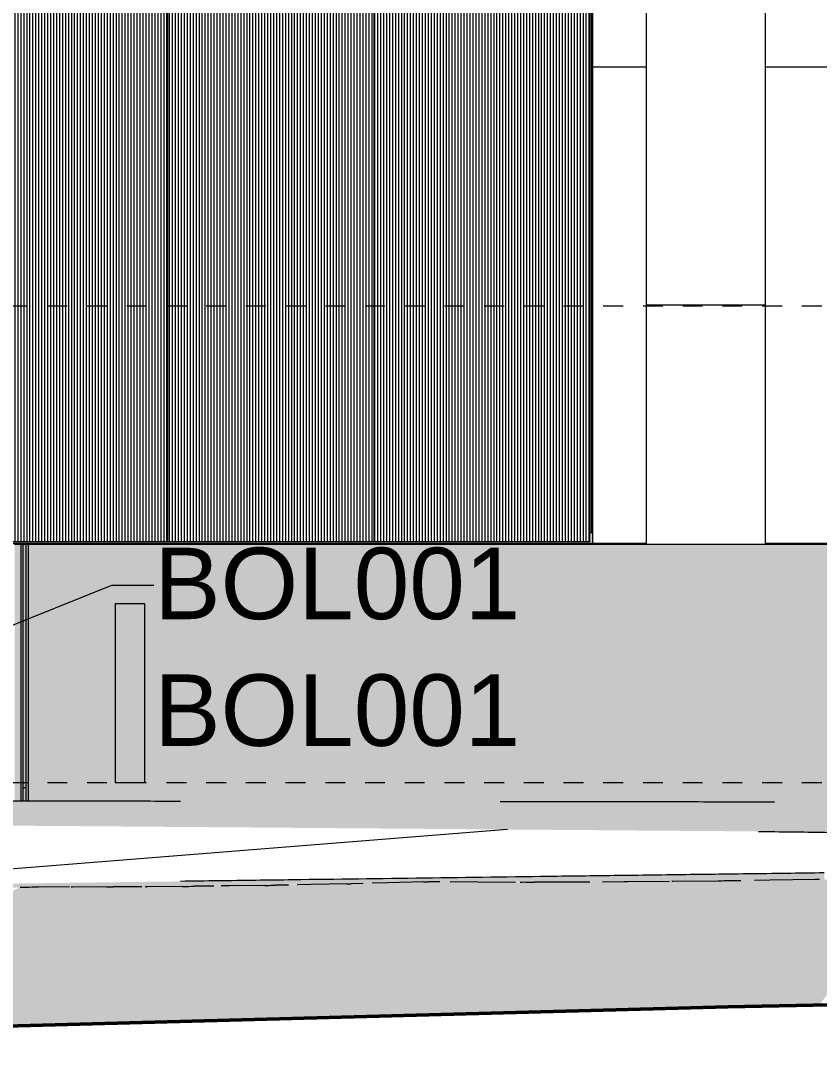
# Model space of a CAD drawing. Header units: metres. Extents: x -4613 to -4328, y -1 to 30.
# Drawn here: x -4578.06 to -4574.04, y 3.88 to 9.08 of the extents above; entities that cross this region are included whole.
import ezdxf

# ---------------------------------------------------------------- set-up
doc = ezdxf.new("R2010")
doc.units = ezdxf.units.M
doc.linetypes.add('AEC_Center', pattern=[0.024, 0.012, -0.004, 0.004, -0.004])
for name, color, linetype, lineweight in [('A-ANNO-IDEN', 131, 'Continuous', 5), ('A-DETL', 90, 'Continuous', 13), ('A-FLOR', 192, 'Continuous', 5), ('A-FLOR-LEVL', 51, 'Continuous', 5), ('A-GLAZ-CURT', 52, 'Continuous', 5), ('A-GLAZ-CWMG', 51, 'Continuous', 5), ('A-WALL', 113, 'Continuous', 5), ('A-WALL-PATT', 111, 'Continuous', 5), ('C-PRKG', 70, 'Continuous', 5), ('C-TOPO', 7, 'Continuous', 5)]:
    doc.layers.add(name, color=color, linetype=linetype, lineweight=lineweight)
doc.styles.add('Arial_2', font='arial.ttf', dxfattribs={"height": 0.36})

# ---------------------------------------------------------------- blocks, each defined once
blk = doc.blocks.new('Bollard_Typical - 150mm Diameter - BOL001 _fixed_-V44-SOUTH WEST')
at = {"layer": 'C-PRKG'}
for points in [[(-4577.5204, 5.24), (-4577.5204, 6.14), (-4577.5893, 6.14), (-4577.5875, 5.24), (-4577.5345, 5.24)], [(-4577.5204, 5.24), (-4577.4397, 5.24), (-4577.4397, 6.14), (-4577.5204, 6.14), (-4577.5204, 5.4273)]]:
    blk.add_hatch(color=256, dxfattribs=at).paths.add_polyline_path(points)
for p, q in [((-4577.5895, 6.14), (-4577.5895, 5.24)), ((-4577.5204, 6.14), (-4577.5895, 6.14)), ((-4577.4395, 6.14), (-4577.5204, 6.14)), ((-4577.4395, 5.24), (-4577.4395, 6.14)), ((-4577.5895, 5.24), (-4577.5204, 5.24)), ((-4577.5204, 5.24), (-4577.4395, 5.24))]:
    blk.add_line(p, q, dxfattribs=at)
blk = doc.blocks.new('System Panel - Danpalon - Multicell - 16mm thk - Light grey-3033195-SOUTH WEST')
at = {"layer": 'A-GLAZ-CURT'}
h = blk.add_hatch(dxfattribs=at)
h.set_pattern_fill('FP_16', color=256, style=0, pattern_type=2)
h.set_pattern_definition([(90, (-4575.741, 11.09), (-0.015, 9e-19), [])])
h.paths.add_polyline_path([(-4576.109, 6.4533), (-4575.1979, 6.4533), (-4575.1979, 15.6811), (-4576.2846, 15.6811), (-4576.2846, 6.4533)])
for p, q in [((-4576.2846, 15.6811), (-4576.2846, 6.4533)), ((-4575.1979, 6.4533), (-4575.1979, 15.6811)), ((-4576.2846, 6.4533), (-4575.1979, 6.4533))]:
    blk.add_line(p, q, dxfattribs=at)
blk = doc.blocks.new('Rectangular Mullion - Frame_Framed Facade_Danpal_DPANMF BT1-V46-SOUTH WEST')
at = {"layer": 'A-GLAZ-CWMG'}
for points in [[(-4575.1884, 6.4455), (-4575.1846, 6.4455), (-4575.1846, 6.4989), (-4575.1979, 6.4989), (-4575.1979, 6.4533), (-4576.2846, 6.4533), (-4576.2846, 6.4455), (-4575.1979, 6.4455)], [(-4575.1884, 6.44), (-4575.1846, 6.44), (-4575.1846, 6.4455), (-4576.2846, 6.4455), (-4576.2846, 6.44), (-4575.4185, 6.44)]]:
    blk.add_hatch(color=256, dxfattribs=at).paths.add_polyline_path(points)
for p, q in [((-4575.1979, 6.4989), (-4575.1846, 6.4989)), ((-4576.2846, 6.4455), (-4575.1846, 6.4455)), ((-4576.2846, 6.44), (-4575.1846, 6.44))]:
    blk.add_line(p, q, dxfattribs=at)
blk = doc.blocks.new('Rectangular Mullion - Frame_Framed Facade_Danpal_DPANMF BT1-3033197-SOUTH WEST')
at = {"layer": 'A-GLAZ-CWMG'}
for points in [[(-4575.1979, 6.5), (-4575.1901, 6.5), (-4575.1901, 15.68), (-4575.1979, 15.68), (-4575.1979, 6.5667)], [(-4575.1884, 6.5), (-4575.1846, 6.5), (-4575.1846, 15.68), (-4575.1901, 15.68), (-4575.1901, 6.5)]]:
    blk.add_hatch(color=256, dxfattribs=at).paths.add_polyline_path(points)
for p, q in [((-4575.1901, 6.5), (-4575.1901, 15.68)), ((-4575.1901, 6.5), (-4575.1979, 6.5)), ((-4575.1846, 6.5), (-4575.1901, 6.5))]:
    blk.add_line(p, q, dxfattribs=at)
blk = doc.blocks.new('System Panel - Danpalon - Multicell - 16mm thk - Light grey-3033198-SOUTH WEST')
at = {"layer": 'A-GLAZ-CURT'}
h = blk.add_hatch(dxfattribs=at)
h.set_pattern_fill('FP_17', color=256, style=0, pattern_type=2)
h.set_pattern_definition([(90, (-4576.805, 11.09), (-0.015, 9e-19), [])])
h.paths.add_polyline_path([(-4577.3246, 6.4533), (-4576.2846, 6.4533), (-4576.2846, 15.6811), (-4576.6843, 15.6804), (-4577.3246, 15.6244), (-4577.3246, 6.5667)])
for p, q in [((-4576.2846, 6.4533), (-4576.2846, 15.6811)), ((-4577.3246, 15.6244), (-4577.3246, 6.4533)), ((-4577.3246, 6.4533), (-4576.2846, 6.4533))]:
    blk.add_line(p, q, dxfattribs=at)
blk = doc.blocks.new('System Panel - Danpalon - Multicell - 16mm thk - Light grey-3245640-SOUTH WEST')
at = {"layer": 'A-GLAZ-CURT'}
h = blk.add_hatch(dxfattribs=at)
h.set_pattern_fill('FP_18', color=256, style=0, pattern_type=2)
h.set_pattern_definition([(90, (-4577.808, 11.09), (-0.015, 9e-19), [])])
h.paths.add_polyline_path([(-4577.4898, 6.4533), (-4577.3246, 6.4533), (-4577.3246, 15.6244), (-4578.0562, 15.5611), (-4578.0599, 15.6027), (-4578.0936, 15.5996), (-4578.0956, 12.5751), (-4578.2457, 12.5751), (-4578.2457, 6.5), (-4578.2913, 6.5), (-4578.2913, 6.4533), (-4577.72, 6.4533)])
for p, q in [((-4577.3246, 6.4533), (-4577.3246, 15.6244)), ((-4578.2913, 6.4533), (-4577.3246, 6.4533))]:
    blk.add_line(p, q, dxfattribs=at)
blk = doc.blocks.new('Rectangular Mullion - Frame_Framed Facade_Danpal_DPANMF BT1-1113569-SOUTH WEST')
at = {"layer": 'A-GLAZ-CWMG'}
for points in [[(-4576.7994, 6.4455), (-4576.2846, 6.4455), (-4576.2846, 6.4533), (-4577.3246, 6.4533), (-4577.3246, 6.4455), (-4577.2597, 6.4455)], [(-4576.2846, 6.44), (-4576.2846, 6.4455), (-4577.3246, 6.4455), (-4577.3246, 6.44), (-4576.3391, 6.44)]]:
    blk.add_hatch(color=256, dxfattribs=at).paths.add_polyline_path(points)
for p, q in [((-4577.3246, 6.4455), (-4576.2846, 6.4455)), ((-4577.3246, 6.44), (-4576.2846, 6.44))]:
    blk.add_line(p, q, dxfattribs=at)
blk = doc.blocks.new('Rectangular Mullion - Frame_Framed Facade_Danpal_DPANMF BT1-3245639-SOUTH WEST')
at = {"layer": 'A-GLAZ-CWMG'}
for points in [[(-4578.3046, 6.4989), (-4578.3041, 6.4989), (-4578.3041, 6.5), (-4578.3046, 6.5)], [(-4577.4898, 6.4455), (-4577.3246, 6.4455), (-4577.3246, 6.4533), (-4578.2913, 6.4533), (-4578.2913, 6.4989), (-4578.3046, 6.4989), (-4578.3046, 6.4455), (-4577.72, 6.4455)], [(-4577.4898, 6.44), (-4577.3246, 6.44), (-4577.3246, 6.4455), (-4578.3046, 6.4455), (-4578.3046, 6.44), (-4577.72, 6.44)]]:
    blk.add_hatch(color=256, dxfattribs=at).paths.add_polyline_path(points)
for p, q in [((-4578.3046, 6.4455), (-4578.3046, 6.4989)), ((-4578.3046, 6.4989), (-4578.2913, 6.4989)), ((-4578.3046, 6.44), (-4578.3046, 6.4455)), ((-4578.3046, 6.4455), (-4577.3246, 6.4455)), ((-4578.0956, 6.44), (-4577.3246, 6.44))]:
    blk.add_line(p, q, dxfattribs=at)

msp = doc.modelspace()

# ---------------------------------------------------------------- hatches: boundary and pattern name
at = {"layer": 'A-FLOR'}
h = msp.add_hatch(color=256, dxfattribs=at)
h.paths.add_polyline_path([(-4558.2969, 5.0999), (-4558.2969, 5.24), (-4558.3119, 5.24), (-4558.3119, 5.1)])
h.paths.add_polyline_path([(-4568.2969, 5.1344), (-4568.2969, 5.24), (-4568.3119, 5.24), (-4568.3119, 5.1345)])
h.paths.add_polyline_path([(-4578.0369, 5.1463), (-4578.0369, 5.24), (-4578.0519, 5.24), (-4578.0519, 5.1463)])
h = msp.add_hatch(color=256, dxfattribs=at)
h.paths.add_polyline_path([(-4558.2969, 5.0999), (-4558.2969, 5.215), (-4558.3119, 5.215), (-4558.3119, 5.1)])
h.paths.add_polyline_path([(-4568.2969, 5.1344), (-4568.2969, 5.215), (-4568.3119, 5.215), (-4568.3119, 5.1345)])
h.paths.add_polyline_path([(-4578.0369, 5.1463), (-4578.0369, 5.215), (-4578.0519, 5.215), (-4578.0519, 5.1463)])
msp.add_hatch(color=256, dxfattribs=at).paths.add_polyline_path([(-4584.766, 4.6466), (-4584.3813, 4.6506), (-4583.9236, 4.6621), (-4583.5597, 4.6568), (-4583.2434, 4.6564), (-4582.8388, 4.6601), (-4582.1754, 4.6714), (-4581.8626, 4.6709), (-4581.4023, 4.6749), (-4580.942, 4.6828), (-4580.6051, 4.6921), (-4580.3183, 4.7002), (-4580.2516, 4.7002), (-4579.7338, 4.6951), (-4579.331, 4.6948), (-4578.9389, 4.698), (-4578.8707, 4.6991), (-4578.2072, 4.7097), (-4577.9123, 4.7144), (-4577.4251, 4.7153), (-4577.0135, 4.7198), (-4576.4003, 4.7302), (-4575.9326, 4.74), (-4575.4185, 4.7388), (-4574.9582, 4.7402), (-4574.3961, 4.7463), (-4574.0173, 4.7532), (-4574.0173, 4.785), (-4579.331, 4.7152), (-4584.2028, 4.731), (-4586.1149, 4.741), (-4586.5668, 4.745), (-4586.5668, 4.7021), (-4586.4627, 4.6927), (-4586.3552, 4.6866), (-4586.1994, 4.6824), (-4585.9665, 4.6829), (-4585.8467, 4.684), (-4585.6487, 4.669), (-4585.4636, 4.6586), (-4585.2416, 4.6524), (-4584.9675, 4.6474), (-4584.7761, 4.6468)])
at = {"layer": 'A-WALL'}
h = msp.add_hatch(color=256, dxfattribs=at)
h.paths.add_polyline_path([(-4551.8046, 5.0775), (-4551.8046, 5.14), (-4551.3094, 5.14), (-4551.3077, 6.04), (-4551.1599, 6.04), (-4551.1599, 5.14), (-4550.9848, 5.14), (-4550.9848, 5.1679), (-4551.0463, 5.17), (-4550.9887, 5.2266), (-4551.0442, 5.2279), (-4551.0463, 5.23), (-4551.0363, 5.24), (-4551.0745, 5.24), (-4551.0745, 7.64), (-4553.0561, 7.64), (-4558.3044, 6.4632), (-4558.2869, 6.4632), (-4558.2869, 5.0999), (-4552.4041, 5.0796)])
h.paths.add_polyline_path([(-4558.3219, 5.1), (-4558.3219, 6.4593), (-4558.408, 6.44), (-4568.2869, 6.44), (-4568.2869, 5.1344), (-4558.331, 5.1)])
h.paths.add_polyline_path([(-4568.3219, 5.1345), (-4568.3219, 6.44), (-4578.0269, 6.44), (-4578.0269, 5.1463), (-4568.5142, 5.1352)])
h.paths.add_polyline_path([(-4550.8244, 5.14), (-4550.8147, 5.14), (-4550.8147, 5.1679), (-4550.8832, 5.1679), (-4550.8832, 5.14), (-4550.8247, 5.14)])
h.paths.add_polyline_path([(-4578.0619, 5.1463), (-4578.0619, 6.44), (-4578.0956, 6.44), (-4578.0956, 5.1464), (-4578.0652, 5.1463)])
h.paths.add_polyline_path([(-4550.8147, 5.2266), (-4550.8147, 5.2279), (-4550.8832, 5.2266)])
h.paths.add_polyline_path([(-4577.5373, 5.24), (-4577.5893, 5.24), (-4577.5875, 6.14), (-4577.4397, 6.14), (-4577.4397, 5.24), (-4577.5345, 5.24)])
h.paths.add_polyline_path([(-4550.8147, 5.2866), (-4550.8147, 5.2879), (-4550.8832, 5.2866)])
h.paths.add_polyline_path([(-4550.8147, 5.3466), (-4550.8147, 5.3479), (-4550.8832, 5.3466)])
h.paths.add_polyline_path([(-4550.8147, 5.4066), (-4550.8147, 5.4079), (-4550.8832, 5.4066)])
h.paths.add_polyline_path([(-4550.8147, 5.5266), (-4550.8147, 5.5279), (-4550.8832, 5.5266)])
h.paths.add_polyline_path([(-4550.8147, 5.7066), (-4550.8147, 5.7079), (-4550.8832, 5.7066)])
h.paths.add_polyline_path([(-4550.8147, 5.8266), (-4550.8147, 5.8279), (-4550.8832, 5.8266)])
h.paths.add_polyline_path([(-4550.8147, 5.8866), (-4550.8147, 5.8879), (-4550.8832, 5.8866)])
h.paths.add_polyline_path([(-4550.8147, 5.9466), (-4550.8147, 5.9479), (-4550.8832, 5.9466)])
h.paths.add_polyline_path([(-4550.8147, 6.0666), (-4550.8147, 6.0679), (-4550.8832, 6.0666)])
h.paths.add_polyline_path([(-4550.8147, 6.1266), (-4550.8147, 6.1279), (-4550.8832, 6.1266)])
h.paths.add_polyline_path([(-4550.8147, 6.1866), (-4550.8147, 6.1879), (-4550.8832, 6.1866)])
h.paths.add_polyline_path([(-4550.8147, 6.3066), (-4550.8147, 6.3079), (-4550.8832, 6.3066)])
h.paths.add_polyline_path([(-4550.8147, 6.3666), (-4550.8147, 6.3679), (-4550.8832, 6.3666)])
h.paths.add_polyline_path([(-4550.8147, 6.5466), (-4550.8147, 6.5479), (-4550.8832, 6.5466)])
h.paths.add_polyline_path([(-4550.8147, 6.6066), (-4550.8147, 6.6079), (-4550.8832, 6.6066)])
h.paths.add_polyline_path([(-4550.8147, 6.6666), (-4550.8147, 6.6679), (-4550.8832, 6.6666)])
h.paths.add_polyline_path([(-4550.8147, 6.7866), (-4550.8147, 6.7879), (-4550.8832, 6.7866)])
h.paths.add_polyline_path([(-4550.8147, 6.8466), (-4550.8147, 6.8479), (-4550.8832, 6.8466)])
h.paths.add_polyline_path([(-4550.8147, 6.9666), (-4550.8147, 6.9679), (-4550.8832, 6.9666)])
h.paths.add_polyline_path([(-4550.8147, 7.0266), (-4550.8147, 7.0279), (-4550.8832, 7.0266)])
h.paths.add_polyline_path([(-4550.8147, 7.0866), (-4550.8147, 7.0879), (-4550.8832, 7.0866)])
h.paths.add_polyline_path([(-4550.8147, 7.1466), (-4550.8147, 7.1479), (-4550.8832, 7.1466)])
h.paths.add_polyline_path([(-4550.8147, 7.2066), (-4550.8147, 7.2079), (-4550.8832, 7.2066)])
at = {"layer": 'A-WALL-PATT'}
h = msp.add_hatch(dxfattribs=at)
h.set_pattern_fill('FP_2', color=256, style=0, pattern_type=2)
h.set_pattern_definition([(90, (-4536.517, 7.64), (-6, 4e-16), [1.2, -1.2]), (90, (-4535.317, 7.64), (-6, 4e-16), [1.2, -1.2]), (90, (-4534.117, 7.64), (-6, 4e-16), [1.2, -1.2]), (90, (-4535.317, 8.84), (-6, 4e-16), [1.2, -1.2]), (90, (-4534.117, 8.84), (-6, 4e-16), [1.2, -1.2]), (180, (-4535.317, 8.84), (-3e-16, -2.4), [1.2, -4.8]), (180, (-4534.117, 10.04), (-3e-16, -2.4), [1.2, -4.8]), (90, (-4534.117, 7.64), (-6, 4e-16), [1.2, -1.2]), (90, (-4532.917, 7.64), (-6, 4e-16), [1.2, -1.2]), (90, (-4532.317, 7.64), (-6, 4e-16), [1.2, -1.2]), (90, (-4532.917, 8.84), (-6, 4e-16), [1.2, -1.2]), (90, (-4532.317, 8.84), (-6, 4e-16), [1.2, -1.2]), (180, (-4532.917, 8.84), (-3e-16, -2.4), [1.2, -4.8]), (180, (-4532.317, 10.04), (-3e-16, -2.4), [0.6, -5.4]), (90, (-4537.117, 7.64), (-6, 4e-16), [1.2, -1.2]), (90, (-4536.517, 7.64), (-6, 4e-16), [1.2, -1.2]), (90, (-4537.117, 8.84), (-6, 4e-16), [1.2, -1.2]), (90, (-4536.517, 8.84), (-6, 4e-16), [1.2, -1.2]), (180, (-4537.117, 8.84), (-3e-16, -2.4), [1.2, -4.8]), (180, (-4536.517, 10.04), (-3e-16, -2.4), [0.6, -5.4]), (90, (-4536.517, 7.64), (-6, 4e-16), [1.2, -1.2]), (90, (-4538.317, 7.64), (-6, 4e-16), [1.2, -1.2])])
h.paths.add_polyline_path([(-4575.1846, 6.44), (-4558.408, 6.44), (-4553.0561, 7.64), (-4550.9566, 7.64), (-4550.9561, 7.7075), (-4541.4712, 7.7062), (-4541.4711, 7.64), (-4538.5136, 7.64), (-4538.5136, 15.5996), (-4538.5493, 15.6027), (-4538.5532, 15.5604), (-4558.305, 17.2884), (-4575.1846, 15.8117), (-4575.1846, 6.5667)])
for points in [[(-4578.0519, 5.1463), (-4578.0519, 6.44), (-4578.0619, 6.44), (-4578.0619, 5.1463)], [(-4578.0369, 5.1463), (-4578.0369, 6.44), (-4578.0519, 6.44), (-4578.0519, 5.1463)], [(-4578.0269, 5.1463), (-4578.0269, 6.44), (-4578.0369, 6.44), (-4578.0369, 5.1463)]]:
    msp.add_hatch(color=256, dxfattribs=at).paths.add_polyline_path(points)
at = {"layer": 'C-TOPO'}
for points in [[(-4569.3088, 4.94), (-4568.6484, 4.9408), (-4568.6484, 5.1357), (-4580.2834, 5.1495), (-4580.2834, 4.96), (-4579.7913, 4.9766), (-4579.3431, 4.9917), (-4578.6853, 5.0128), (-4578.281, 5.0244), (-4574.4979, 4.9951), (-4573.1091, 4.98), (-4569.4348, 4.9413)], [(-4576.9831, 4.0437), (-4576.8817, 4.0464), (-4576.035, 4.7398), (-4576.4006, 4.7299), (-4576.9266, 4.1103)], [(-4576.8817, 4.0464), (-4576.6115, 4.0537), (-4576.0112, 4.7402), (-4576.035, 4.7398), (-4576.8038, 4.1103)], [(-4576.6115, 4.0537), (-4576.5402, 4.0556), (-4576.0049, 4.7403), (-4576.0112, 4.7402), (-4576.5692, 4.102)], [(-4576.5402, 4.0556), (-4576.337, 4.0611), (-4575.987, 4.7406), (-4576.0049, 4.7403), (-4576.4975, 4.1103)], [(-4576.337, 4.0611), (-4576.2073, 4.0645), (-4575.5389, 4.7375), (-4575.9871, 4.7404), (-4576.3117, 4.1103)], [(-4576.2073, 4.0645), (-4576.0004, 4.0701), (-4575.5204, 4.7379), (-4575.5389, 4.7375), (-4576.1619, 4.1103)], [(-4576.0004, 4.0701), (-4575.5242, 4.0829), (-4575.4774, 4.7389), (-4575.5206, 4.7375), (-4575.9715, 4.1103)], [(-4575.5242, 4.0829), (-4575.3919, 4.0864), (-4575.0273, 4.7395), (-4575.4774, 4.7389), (-4575.5222, 4.1103)], [(-4575.3919, 4.0864), (-4575.1599, 4.0926), (-4575.0074, 4.7398), (-4575.0273, 4.7395), (-4575.3786, 4.1103)], [(-4575.1599, 4.0926), (-4575.025, 4.0962), (-4574.5525, 4.7439), (-4575.0074, 4.7398), (-4575.1557, 4.1103)], [(-4575.025, 4.0962), (-4574.7826, 4.1027), (-4574.5339, 4.7443), (-4574.5525, 4.7439), (-4575.0173, 4.1067)], [(-4574.7826, 4.1027), (-4574.628, 4.1069), (-4574.522, 4.7445), (-4574.5341, 4.7439), (-4574.7796, 4.1103)], [(-4574.628, 4.1069), (-4574.4915, 4.1105), (-4574.0617, 4.7522), (-4574.522, 4.7445), (-4574.6274, 4.1103)], [(-4574.4915, 4.1105), (-4574.1789, 4.1165), (-4574.0424, 4.7526), (-4574.0617, 4.7522), (-4574.4804, 4.127)], [(-4574.1789, 4.1165), (-4574.0417, 4.1191), (-4573.5774, 4.7639), (-4574.0425, 4.7522), (-4574.1421, 4.2879)], [(-4579.5473, 3.975), (-4579.0666, 3.9878), (-4578.0076, 4.7144), (-4578.0681, 4.7131), (-4579.4911, 4.003)], [(-4579.0666, 3.9878), (-4578.8207, 3.9944), (-4577.977, 4.7146), (-4578.0076, 4.7144), (-4579.0445, 4.003)], [(-4578.8207, 3.9944), (-4578.7223, 3.9971), (-4577.6307, 4.7142), (-4577.977, 4.7146), (-4578.8107, 4.003)], [(-4578.7223, 3.9971), (-4578.4768, 4.0037), (-4577.6002, 4.7146), (-4577.6307, 4.7142), (-4578.7133, 4.003)], [(-4578.4768, 4.0037), (-4578.377, 4.0063), (-4577.2494, 4.7166), (-4577.6002, 4.7146), (-4578.3453, 4.1103)], [(-4578.377, 4.0063), (-4577.8911, 4.0194), (-4577.1905, 4.7178), (-4577.2494, 4.7166), (-4578.212, 4.1103)], [(-4577.8911, 4.0194), (-4577.7912, 4.022), (-4576.8359, 4.7223), (-4577.191, 4.7173), (-4577.7999, 4.1103)], [(-4577.7912, 4.022), (-4577.5446, 4.0287), (-4576.8083, 4.7226), (-4576.8359, 4.7223), (-4577.72, 4.0743)], [(-4577.5446, 4.0287), (-4577.2989, 4.0353), (-4576.7804, 4.7228), (-4576.8085, 4.7223), (-4577.4898, 4.0803)], [(-4577.2989, 4.0353), (-4577.199, 4.0379), (-4576.4225, 4.7299), (-4576.7807, 4.7225), (-4577.2597, 4.0873)], [(-4577.199, 4.0379), (-4576.9831, 4.0437), (-4576.4003, 4.7302), (-4576.4225, 4.7299), (-4577.1178, 4.1103)]]:
    msp.add_hatch(color=256, dxfattribs=at).paths.add_polyline_path(points)

# ---------------------------------------------------------------- linework, layer by layer
at = {"layer": 'A-ANNO-IDEN'}
for p, q in [((-4579.0352, 5.6596), (-4577.6058, 6.2346)), ((-4577.6058, 6.2346), (-4577.3935, 6.2346))]:
    msp.add_line(p, q, dxfattribs=at)
at = {"layer": 'A-DETL', "lineweight": 50}
for p, q in [((-4560.0052, 4.3893), (-4574.5025, 4.1103)), ((-4574.5025, 4.1103), (-4583.2194, 3.8765))]:
    msp.add_line(p, q, dxfattribs=at)
at = {"layer": 'A-FLOR'}
for p, q in [((-4578.0519, 5.24), (-4578.0369, 5.24)), ((-4578.0519, 5.215), (-4578.0369, 5.215)), ((-4579.2541, 4.715), (-4575.6131, 5.0049))]:
    msp.add_line(p, q, dxfattribs=at)
for points, knots in [([(-4574.3488, 4.9937), (-4574.2386, 4.9925), (-4573.3872, 4.9829), (-4571.7224, 4.965), (-4570.1137, 4.9483), (-4569.3088, 4.94)], [-0.5374275, -0.5374275, -0.5374275, -0.5374275, -0.5, -0.25, 0, 0, 0, 0]), ([(-4575.1716, 4.77), (-4575.2356, 4.7692), (-4575.7468, 4.7625), (-4576.2548, 4.7558), (-4576.6944, 4.75)], [-0.7857143, -0.7857143, -0.7857143, -0.7857143, -0.75, -0.5, -0.5, -0.5, -0.5])]:
    msp.add_open_spline(points, degree=3, knots=knots, dxfattribs=at)
for points in [[(-4574.0173, 4.785), (-4574.1458, 4.7833), (-4574.2742, 4.7817), (-4574.4026, 4.78)], [(-4577.07, 4.745), (-4577.1334, 4.7441), (-4577.1968, 4.7433), (-4577.26, 4.7424)], [(-4576.6944, 4.75), (-4576.82, 4.7483), (-4576.9452, 4.7466), (-4577.07, 4.745)], [(-4574.7875, 4.775), (-4574.9157, 4.7733), (-4575.0437, 4.7717), (-4575.1716, 4.77)], [(-4574.4026, 4.78), (-4574.531, 4.7783), (-4574.6593, 4.7767), (-4574.7875, 4.775)]]:
    msp.add_open_spline(points, degree=3, dxfattribs=at)
at = {"layer": 'A-FLOR-LEVL', "linetype": 'AEC_Center'}
for p, q in [((-4612.1304, 7.64), (-4477.3218, 7.64)), ((-4612.1304, 5.24), (-4477.3218, 5.24))]:
    msp.add_line(p, q, dxfattribs=at)
at = {"layer": 'A-WALL'}
for p, q in [((-4575.1846, 15.8117), (-4575.1846, 6.44)), ((-4578.0619, 5.1463), (-4578.0619, 6.44)), ((-4578.0519, 5.1463), (-4578.0519, 6.44)), ((-4578.0369, 5.1463), (-4578.0369, 6.44)), ((-4578.0269, 6.44), (-4578.0269, 5.1463)), ((-4575.1846, 6.44), (-4558.408, 6.44))]:
    msp.add_line(p, q, dxfattribs=at)
at = {"layer": 'C-TOPO'}
for p, q in [((-4576.0049, 4.7403), (-4576.0112, 4.7402)), ((-4575.987, 4.7406), (-4576.0049, 4.7403)), ((-4575.9538, 4.7402), (-4575.987, 4.7406)), ((-4575.5389, 4.7375), (-4575.549, 4.7376)), ((-4575.5204, 4.7379), (-4575.5389, 4.7375)), ((-4575.0273, 4.7395), (-4575.1352, 4.7391)), ((-4575.0074, 4.7398), (-4575.0273, 4.7395)), ((-4574.797, 4.7413), (-4575.0074, 4.7398)), ((-4574.5339, 4.7443), (-4574.5525, 4.7439)), ((-4574.522, 4.7445), (-4574.5339, 4.7443)), ((-4574.4377, 4.7457), (-4574.522, 4.7445)), ((-4574.0424, 4.7526), (-4574.0617, 4.7522)), ((-4577.8189, 4.7141), (-4577.977, 4.7146)), ((-4577.4548, 4.7152), (-4577.6002, 4.7146)), ((-4577.0919, 4.7188), (-4577.1905, 4.7178)), ((-4576.7152, 4.7239), (-4576.7804, 4.7228)), ((-4576.3392, 4.7317), (-4576.4003, 4.7302))]:
    msp.add_line(p, q, dxfattribs=at)
at = {"layer": 'C-TOPO', "flags": 128}
for points in [[(-4576.035, 4.7398), (-4576.2179, 4.7347), (-4576.2938, 4.7328)], [(-4575.5721, 4.7376), (-4575.7632, 4.7386), (-4575.9026, 4.7397)], [(-4575.1977, 4.7389), (-4575.2525, 4.7388), (-4575.4774, 4.7389)], [(-4574.5525, 4.7439), (-4574.78, 4.7414), (-4574.7847, 4.7414)], [(-4574.0617, 4.7522), (-4574.2919, 4.7479), (-4574.3691, 4.7467)], [(-4577.6307, 4.7142), (-4577.8042, 4.7141), (-4577.8099, 4.7141)], [(-4577.2494, 4.7166), (-4577.4251, 4.7153), (-4577.4373, 4.7153)], [(-4576.8359, 4.7223), (-4577.0135, 4.7198), (-4577.0544, 4.7193)], [(-4576.4225, 4.7299), (-4576.6017, 4.7261), (-4576.6729, 4.7247)]]:
    msp.add_lwpolyline(points, dxfattribs=at)
at = {"layer": 'C-TOPO'}
for centre, major_axis, ratio, start_param, end_param in [((-4574.1306, 7.3501), (12.6089, 0.6473), 0.201383, 4.550438, 4.552347), ((-4574.115, 7.3145), (12.6216, 0.5804), 0.200055, 4.591618, 4.59504), ((-4574.2218, 7.3497), (12.5742, 1.0787), 0.192314, 4.385062, 4.390113), ((-4574.1862, 7.3499), (12.5835, 0.9028), 0.196848, 4.389742, 4.392291), ((-4574.1844, 7.3377), (12.588, 0.9007), 0.196124, 4.421071, 4.423587), ((-4574.1841, 7.3249), (12.5941, 0.9085), 0.195118, 4.452479, 4.457297), ((-4574.1392, 7.3262), (12.6048, 0.688), 0.199416, 4.485908, 4.488151), ((-4574.1395, 7.3262), (12.6049, 0.6898), 0.199385, 4.488152, 4.490413), ((-4574.1387, 7.3358), (12.6064, 0.6871), 0.199975, 4.519336, 4.521124)]:
    msp.add_ellipse(centre, major_axis=major_axis, ratio=ratio, start_param=start_param, end_param=end_param, dxfattribs=at)
for points in [[(-4578.0146, 5.1463), (-4578.1316, 5.1464), (-4578.2474, 5.1466), (-4578.362, 5.1467)], [(-4577.2986, 5.1454), (-4577.4202, 5.1455), (-4577.5407, 5.1457), (-4577.66, 5.1458)], [(-4577.26, 5.1453), (-4577.2729, 5.1453), (-4577.2857, 5.1453), (-4577.2985, 5.1454)], [(-4575.3984, 5.143), (-4575.4823, 5.1431), (-4575.566, 5.1432), (-4575.6493, 5.1433)], [(-4574.2681, 5.1417), (-4574.3793, 5.1419), (-4574.4901, 5.142), (-4574.6003, 5.1421)]]:
    msp.add_open_spline(points, degree=3, dxfattribs=at)
for points, knots in [([(-4577.66, 5.1458), (-4577.7197, 5.1459), (-4577.8385, 5.146), (-4577.9561, 5.1462), (-4578.0146, 5.1463)], [-0.26666629, -0.26666629, -0.26666629, -0.26666629, -0.25, -0.23333333, -0.23333333, -0.23333333, -0.23333333]), ([(-4574.6003, 5.1421), (-4574.7349, 5.1423), (-4575.0025, 5.1426), (-4575.267, 5.1429), (-4575.3983, 5.143)], [-0.5333328, -0.5333328, -0.5333328, -0.5333328, -0.5, -0.46666667, -0.46666667, -0.46666667, -0.46666667])]:
    msp.add_open_spline(points, degree=3, knots=knots, dxfattribs=at)

# ---------------------------------------------------------------- block references
at = {"layer": 'A-GLAZ-CURT'}
for name in ['System Panel - Danpalon - Multicell - 16mm thk - Light grey-3033198-SOUTH WEST', 'System Panel - Danpalon - Multicell - 16mm thk - Light grey-3033195-SOUTH WEST', 'System Panel - Danpalon - Multicell - 16mm thk - Light grey-3245640-SOUTH WEST']:
    msp.add_blockref(name, (0, 0), dxfattribs=at)
at = {"layer": 'A-GLAZ-CWMG'}
for name in ['Rectangular Mullion - Frame_Framed Facade_Danpal_DPANMF BT1-3033197-SOUTH WEST', 'Rectangular Mullion - Frame_Framed Facade_Danpal_DPANMF BT1-3245639-SOUTH WEST', 'Rectangular Mullion - Frame_Framed Facade_Danpal_DPANMF BT1-1113569-SOUTH WEST', 'Rectangular Mullion - Frame_Framed Facade_Danpal_DPANMF BT1-V46-SOUTH WEST']:
    msp.add_blockref(name, (0, 0), dxfattribs=at)
at = {"layer": 'C-PRKG'}
msp.add_blockref('Bollard_Typical - 150mm Diameter - BOL001 _fixed_-V44-SOUTH WEST', (0, 0), dxfattribs=at)

# ---------------------------------------------------------------- texts
at = {"layer": 'A-ANNO-IDEN', "char_height": 0.36, "width": 2.212657, "attachment_point": 1, "style": 'Arial_2'}
for insert in [(-4577.3935, 6.4228), (-4577.3935, 5.7848)]:
    msp.add_mtext('BOL001', dxfattribs=dict(at, insert=insert))

doc.saveas('drawing.dxf')
